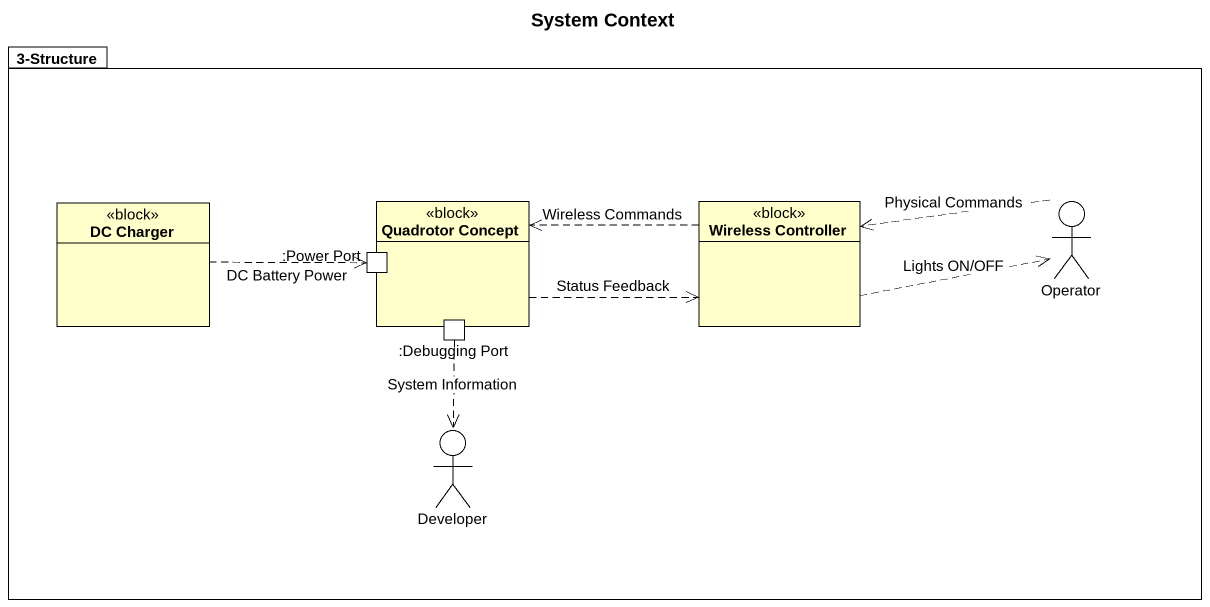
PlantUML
@startuml
title System Context
allowmixing
hide circle
hide empty members
package "3-Structure" as p3_Structure {
  class "DC Charger" as DC_Charger <<block>>
  rectangle "Quadrotor Concept" as Quadrotor_Concept <<block>> {
    port ":Power Port" as Power_Port
    port ":Debugging Port" as Debugging_Port
  }
  class "Wireless Controller" as Wireless_Controller <<block>>
  actor Operator
  actor Developer
}
DC_Charger .right.> Power_Port : DC Battery Power
Quadrotor_Concept .right.> Wireless_Controller : Status Feedback
Wireless_Controller .left.> Quadrotor_Concept : Wireless Commands
Wireless_Controller .right.> Operator : Lights ON/OFF
Operator .left.> Wireless_Controller : Physical Commands
Debugging_Port ..> Developer : System Information
@enduml
